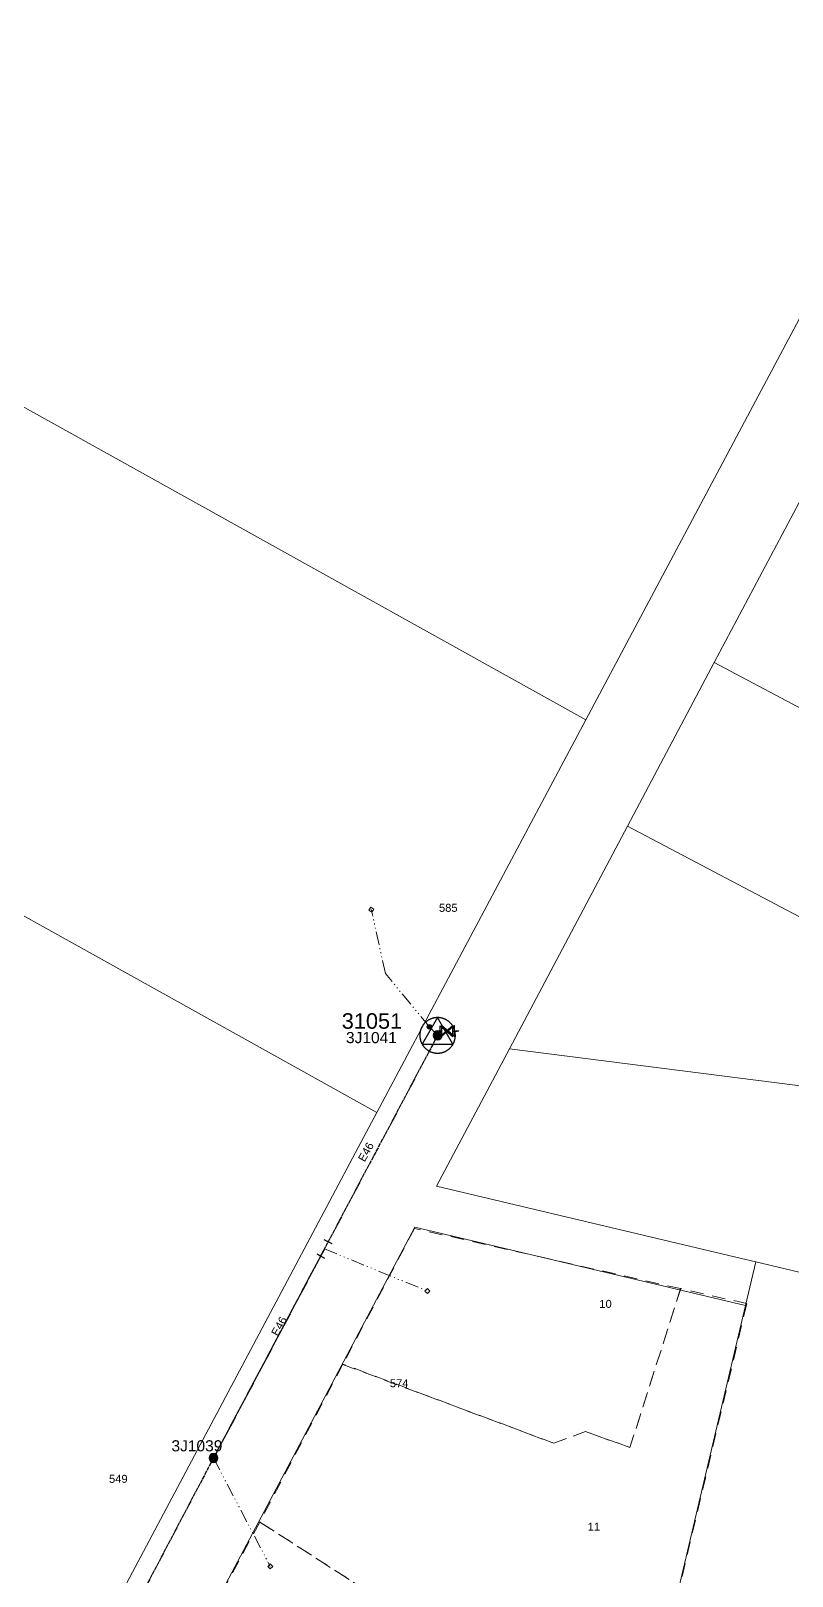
# Model space of a CAD drawing. Header units: metres. Extents: x 250871 to 255994, y 6164531 to 6169422.
# Drawn here: x 253033.1 to 253204.4, y 6166999.6 to 6167347.1 of the extents above; entities that cross this region are included whole.
import ezdxf
from ezdxf.enums import TextEntityAlignment as Align

# ---------------------------------------------------------------- set-up
doc = ezdxf.new("R2010")
doc.units = ezdxf.units.M
for name, pattern in [('Cable Exist OH', [1, 1, 0]), ('Dash', [5, 3, -2]), ('PHANTOMX2', [6.6, 3, -0.75, 0.2, -0.75, 0.2, -0.75, 0.2, -0.75])]:
    doc.linetypes.add(name, pattern=pattern)
doc.layers.get('0').update_dxf_attribs({"color": 6})
for name, color, linetype, lineweight in [('Cadastre Developer_SP_EXT', 98, 'Continuous', 15), ('Cadastre Land Parcels_SP_EXT', 118, 'Continuous', 15), ('Mains_HV_EXT', 13, 'Continuous', 25), ('Mains_LV_EXT', 163, 'Continuous', 25), ('Services_SP_EXT', 42, 'PHANTOMX2', 20)]:
    doc.layers.add(name, color=color, linetype=linetype, lineweight=lineweight)
for name, color, linetype in [('Equip_LV_EXT', 7, 'Continuous'), ('Sub_SP_TR_HV_LV_EXT', 7, 'Continuous'), ('SupportsOH_SP_TR_HV_LV_SL_EXT', 7, 'Continuous')]:
    doc.layers.add(name, color=color, linetype=linetype)
doc.styles.add('POLE_LABEL', font='arial.ttf', dxfattribs={"height": 2})
doc.styles.get("Standard").update_dxf_attribs({"font": 'arial.ttf'})

# ---------------------------------------------------------------- blocks, each defined once
blk = doc.blocks.new('SUB_POLE_EXT')
at = {"flags": 128}
for points in [[(-0.05, 4), (-0.15, 4), (-0.25, 3.99), (-0.34, 3.99), (-0.44, 3.98), (-0.54, 3.96), (-0.64, 3.95), (-0.73, 3.93), (-0.83, 3.91), (-0.92, 3.89), (-1.02, 3.87), (-1.11, 3.84), (-1.21, 3.81), (-1.3, 3.78), (-1.39, 3.75), (-1.49, 3.71), (-1.58, 3.68), (-1.67, 3.64), (-1.75, 3.59), (-1.84, 3.55), (-1.93, 3.5), (-2.01, 3.46), (-2.1, 3.41), (-2.18, 3.35), (-2.26, 3.3), (-2.34, 3.24), (-2.42, 3.18), (-2.5, 3.12), (-2.58, 3.06), (-2.65, 3), (-2.72, 2.93), (-2.79, 2.86), (-2.86, 2.79), (-2.93, 2.72), (-3, 2.65), (-3.06, 2.58), (-3.12, 2.5), (-3.18, 2.42), (-3.24, 2.34), (-3.3, 2.26), (-3.35, 2.18), (-3.41, 2.1), (-3.46, 2.01), (-3.5, 1.93), (-3.55, 1.84), (-3.59, 1.75), (-3.64, 1.67), (-3.68, 1.58), (-3.71, 1.49), (-3.75, 1.39), (-3.78, 1.3), (-3.81, 1.21), (-3.84, 1.11), (-3.87, 1.02), (-3.89, 0.92), (-3.91, 0.83), (-3.93, 0.73), (-3.95, 0.64), (-3.96, 0.54), (-3.98, 0.44), (-3.99, 0.34), (-3.99, 0.25), (-4, 0.15), (-4, 0.05), (-4, -0.05), (-4, -0.15), (-3.99, -0.25), (-3.99, -0.34), (-3.98, -0.44), (-3.96, -0.54), (-3.95, -0.64), (-3.93, -0.73), (-3.91, -0.83), (-3.89, -0.92), (-3.87, -1.02), (-3.84, -1.11), (-3.81, -1.21), (-3.78, -1.3), (-3.75, -1.39), (-3.71, -1.49), (-3.68, -1.58), (-3.64, -1.67), (-3.59, -1.75), (-3.55, -1.84), (-3.5, -1.93), (-3.46, -2.01), (-3.41, -2.1), (-3.35, -2.18), (-3.3, -2.26), (-3.24, -2.34), (-3.18, -2.42), (-3.12, -2.5), (-3.06, -2.58), (-3, -2.65), (-2.93, -2.72), (-2.86, -2.79), (-2.79, -2.86), (-2.72, -2.93), (-2.65, -3), (-2.58, -3.06), (-2.5, -3.12), (-2.42, -3.18), (-2.34, -3.24), (-2.26, -3.3), (-2.18, -3.35), (-2.1, -3.41), (-2.01, -3.46), (-1.93, -3.5), (-1.84, -3.55), (-1.75, -3.59), (-1.67, -3.64), (-1.58, -3.68), (-1.49, -3.71), (-1.39, -3.75), (-1.3, -3.78), (-1.21, -3.81), (-1.11, -3.84), (-1.02, -3.87), (-0.92, -3.89), (-0.83, -3.91), (-0.73, -3.93), (-0.64, -3.95), (-0.54, -3.96), (-0.44, -3.98), (-0.34, -3.99), (-0.25, -3.99), (-0.15, -4), (-0.05, -4), (0.05, -4), (0.15, -4), (0.25, -3.99), (0.34, -3.99), (0.44, -3.98), (0.54, -3.96), (0.64, -3.95), (0.73, -3.93), (0.83, -3.91), (0.92, -3.89), (1.02, -3.87), (1.11, -3.84), (1.21, -3.81), (1.3, -3.78), (1.39, -3.75), (1.49, -3.71), (1.58, -3.68), (1.67, -3.64), (1.75, -3.59), (1.84, -3.55), (1.93, -3.5), (2.01, -3.46), (2.1, -3.41), (2.18, -3.35), (2.26, -3.3), (2.34, -3.24), (2.42, -3.18), (2.5, -3.12), (2.58, -3.06), (2.65, -3), (2.72, -2.93), (2.79, -2.86), (2.86, -2.79), (2.93, -2.72), (3, -2.65), (3.06, -2.58), (3.12, -2.5), (3.18, -2.42), (3.24, -2.34), (3.3, -2.26), (3.35, -2.18), (3.41, -2.1), (3.46, -2.01), (3.5, -1.93), (3.55, -1.84), (3.59, -1.75), (3.64, -1.67), (3.68, -1.58), (3.71, -1.49), (3.75, -1.39), (3.78, -1.3), (3.81, -1.21), (3.84, -1.11), (3.87, -1.02), (3.89, -0.92), (3.91, -0.83), (3.93, -0.73), (3.95, -0.64), (3.96, -0.54), (3.98, -0.44), (3.99, -0.34), (3.99, -0.25), (4, -0.15), (4, -0.05), (4, 0.05), (4, 0.15), (3.99, 0.25), (3.99, 0.34), (3.98, 0.44), (3.96, 0.54), (3.95, 0.64), (3.93, 0.73), (3.91, 0.83), (3.89, 0.92), (3.87, 1.02), (3.84, 1.11), (3.81, 1.21), (3.78, 1.3), (3.75, 1.39), (3.71, 1.49), (3.68, 1.58), (3.64, 1.67), (3.59, 1.75), (3.55, 1.84), (3.5, 1.93), (3.46, 2.01), (3.41, 2.1), (3.35, 2.18), (3.3, 2.26), (3.24, 2.34), (3.18, 2.42), (3.12, 2.5), (3.06, 2.58), (3, 2.65), (2.93, 2.72), (2.86, 2.79), (2.79, 2.86), (2.72, 2.93), (2.65, 3), (2.58, 3.06), (2.5, 3.12), (2.42, 3.18), (2.34, 3.24), (2.26, 3.3), (2.18, 3.35), (2.1, 3.41), (2.01, 3.46), (1.93, 3.5), (1.84, 3.55), (1.75, 3.59), (1.67, 3.64), (1.58, 3.68), (1.49, 3.71), (1.39, 3.75), (1.3, 3.78), (1.21, 3.81), (1.11, 3.84), (1.02, 3.87), (0.92, 3.89), (0.83, 3.91), (0.73, 3.93), (0.64, 3.95), (0.54, 3.96), (0.44, 3.98), (0.34, 3.99), (0.25, 3.99), (0.15, 4), (0.05, 4)], [(0, 4), (-3.46, -2), (3.46, -2)]]:
    blk.add_lwpolyline(points, close=True, dxfattribs=at)
at = {"flags": 8}
blk.add_attdef('ASSET_NUM', text='', height=2.5, dxfattribs=at).set_placement((0, 7), align=Align.MIDDLE_CENTER)
for tag, flags, p in [('STREET_CODE', 9, (-1.38, 1.45)), ('NO_PHASES', 9, (-1.38, 1.05)), ('OPERATED_BY', 9, (-1.38, 0.65)), ('MAINTAINED_BY', 9, (-1.38, 0.45)), ('ORIENTATION', 9, (-1.38, 0.25)), ('OWNED_BY', 9, (-1.38, 0.05)), ('CONSTRUCTED_VOLTAGE', 9, (-1.13, 0.75)), ('OPERATING_VOLTAGE', 9, (-1.13, 0.35)), ('STATE', 9, (-1.38, -0.35)), ('USAGE', 9, (-1.38, -0.75)), ('LEGEND', 9, (-1.38, -0.95)), ('SUBURB', 9, (-1.38, -1.15)), ('STREETNAME', 9, (-1.38, -1.35)), ('LOCATION', 9, (-1.38, -1.55)), ('NOTES', 9, (-1.38, -1.75)), ('Z', 1, (-1.38, -1.95)), ('SECONDARY_VOLTAGE', 9, (-1.13, -0.65)), ('SUBSTATION_TYPE', 9, (-1.13, -1.05))]:
    blk.add_attdef(tag, text='', height=0.1, dxfattribs=dict(flags=flags)).set_placement(p, align=Align.MIDDLE_LEFT)
blk = doc.blocks.new('LV_OH_LINKS_DISTFUSE_EXT')
for p, q in [((0, 0), (0.96, 0)), ((3.84, 0), (4.8, 0))]:
    blk.add_line(p, q)
blk.add_lwpolyline([(3.84, -1.2), (3.84, 1.2), (0.96, -1.2), (0.96, 1.2)], close=True)
at = {"flags": 9}
for tag, p in [('ACTUAL_STATUS', (0, 0)), ('CONSTRUCTED_VOLTAGE', (0, -0.2)), ('OPERATING_VOLTAGE', (0, -0.6)), ('ORIENTATION', (0, -0.8)), ('OWNED_BY', (0, -1)), ('STATE', (0, -1.2)), ('SWITCH_TYPE', (0, -1.4)), ('NO_PHASES', (0, -0.4)), ('USAGE', (0, -1.6)), ('NOTES', (0, -1.8))]:
    blk.add_attdef(tag, text='', height=0.2, dxfattribs=at).set_placement(p, align=Align.MIDDLE_LEFT)
at = {"flags": 1}
blk.add_attdef('Z', (0, 0), '', height=0.2, dxfattribs=at)
blk = doc.blocks.new('CCP_EXT')
blk.add_wipeout([(0, 0.57), (0.57, 0), (0, -0.57), (-0.57, 0)])
blk.add_lwpolyline([(-0.57, 0), (0, 0.57), (0.57, 0), (0, -0.57), (-0.57, 0)])
at = {"flags": 1}
blk.add_attdef('Z', (0, 0), '', height=0.2, dxfattribs=at)
at = {"flags": 9}
for tag, p in [('CCP_TYPE', (0, 0)), ('CONSTRUCTED_VOLTAGE', (0, -0.2)), ('OPERATING_VOLTAGE', (0, -0.6)), ('ORIENTATION', (0, -0.8)), ('OWNED_BY', (0, -1)), ('STATE', (0, -1.8)), ('NO_PHASES', (0, -0.4)), ('USAGE', (0, -1.2)), ('LEGEND', (0, -1.4)), ('LIFE_SUPPORT', (0, -1.6)), ('NOTES', (0, -2))]:
    blk.add_attdef(tag, text='', height=0.2, dxfattribs=at).set_placement(p, align=Align.MIDDLE_LEFT)
blk = doc.blocks.new('POLE_EXT')
blk.add_hatch(color=256).paths.add_polyline_path([(-1, 0, 1), (1, 0, 1)])
blk.add_lwpolyline([(-1, 0, 1), (1, 0, 1)], format="xyb", close=True)
at = {"flags": 8}
blk.add_attdef('pNumber', text='', height=2, dxfattribs=at).set_placement((2.5, 2.5), align=Align.MIDDLE_CENTER)
at = {"style": 'POLE_LABEL', "flags": 9}
for tag, p in [('STRUCTURE_PLANT_NUMBER', (1.35, 0.03)), ('STREET_CODE', (1.35, -0.2))]:
    blk.add_attdef(tag, text='', height=0.2, dxfattribs=at).set_placement(p, align=Align.MIDDLE_LEFT)
at = {"flags": 9}
for tag, p in [('OWNED_BY', (1.35, -0.4)), ('SPECIAL_USE', (1.35, -0.8)), ('STATE', (1.35, -1)), ('cLV', (1.35, -1.4)), ('hDepth', (1.35, -1.6)), ('hDia', (1.35, -1.8)), ('cHV', (1.35, -2)), ('cLinedev', (1.35, -3.4)), ('PARENT', (1.35, -0.6)), ('USAGE', (1.35, -1.2)), ('LBRACKET', (1.35, -2.2)), ('LExisting', (1.35, -2.4)), ('LANTNUMBER', (1.35, -2.6)), ('LOther', (1.35, -2.8)), ('LRemove', (1.35, -3)), ('LEGEND', (1.35, -3.2)), ('pExisting', (1.35, -3.8)), ('pFooting', (1.35, -4.4)), ('pNew', (1.35, -4.6)), ('pRelocate', (1.35, -5)), ('pRemove', (1.35, -5.2)), ('pReplace', (1.35, -5.4)), ('pStay', (1.35, -5.6)), ('pType', (1.35, -5.8)), ('cspan', (1.35, -6)), ('STREETNAME', (1.35, -6.2)), ('SUBURB', (1.35, -6.4)), ('OPERATED_BY', (1.36, -7.01)), ('LOCATION', (1.35, -3.6)), ('PFNUMBER', (1.35, -4)), ('NEWPFNUMBER', (1.35, -4.2)), ('NOTES', (1.35, -6.6)), ('MAINTAINED_BY', (1.36, -6.81))]:
    blk.add_attdef(tag, text='', height=0.2, dxfattribs=at).set_placement(p, align=Align.MIDDLE_LEFT)
at = {"flags": 1}
blk.add_attdef('Z', (1.35, -7.33), '', height=0.2, dxfattribs=at)
blk = doc.blocks.new('End Shackle_EXT')
blk.add_wipeout([(0, 0.25), (1.81, 0.25), (1.82, -0.25), (0, -0.25)])
blk.add_line((1.81, -1), (1.81, 1))
at = {"flags": 1}
blk.add_attdef('Z', (0, 0), '', height=0.2, dxfattribs=at)
at = {"flags": 9}
for tag, p in [('CONNECTOR_TYPE', (0, 0)), ('CONSTRUCTED_VOLTAGE', (0, -0.2)), ('OPERATING_VOLTAGE', (0, -0.6)), ('ORIENTATION', (0, -0.8)), ('OWNED_BY', (0, -1)), ('STATE', (0, -1.2)), ('NO_PHASES', (0, -0.4)), ('USAGE', (0, -1.4)), ('NOTES', (0, -1.6))]:
    blk.add_attdef(tag, text='', height=0.2, dxfattribs=at).set_placement(p, align=Align.MIDDLE_LEFT)
blk = doc.blocks.new('CONNECTOR_NODE_EXT')
h = blk.add_hatch(color=256)
edge = h.paths.add_edge_path()
edge.add_arc((0, 0), 0.5, 0, 360)
blk.add_circle((0, 0), 0.5)
at = {"flags": 1}
blk.add_attdef('Z', (0, 0), '', height=0.2, dxfattribs=at)
at = {"flags": 9}
for tag, p in [('CONNECTOR_TYPE', (0, 0)), ('CONSTRUCTED_VOLTAGE', (0, -0.2)), ('OPERATING_VOLTAGE', (0, -0.6)), ('ORIENTATION', (0, -0.8)), ('SUBTYPE', (0, -1)), ('NO_PHASES', (0, -0.4)), ('USAGE', (0, -1.2)), ('NOTES', (0, -1.4))]:
    blk.add_attdef(tag, text='', height=0.2, dxfattribs=at).set_placement(p, align=Align.MIDDLE_LEFT)

msp = doc.modelspace()

# ---------------------------------------------------------------- linework, layer by layer
at = {"layer": 'Cadastre Land Parcels_SP_EXT', "linetype": 'Continuous'}
for points in [[(253282.393, 6167425.848), (253011.797, 6167580.117), (252743.626, 6167734.974), (252658.177, 6167783.295), (252585.115, 6167824.611), (252580.616, 6167827.112), (252409.249, 6167922.381), (252096.97, 6168092.791), (251438.911, 6168443.983), (251401.993, 6168472.555), (251377.362, 6168440.729), (251814.669, 6168199.942), (251823.297, 6168195.191), (251776.264, 6167846.024), (252045.326, 6167696.428), (252123.746, 6167652.825), (252934.004, 6167202.244), (252981.014, 6167290.53), (253157.934, 6167192.142), (253282.393, 6167425.848)], [(253157.934, 6167192.142), (252981.014, 6167290.53), (252934.004, 6167202.244), (253017.888, 6167155.59), (253110.919, 6167103.858), (253157.934, 6167192.142)], [(253251.76, 6167170.63), (253186.867, 6167205.058), (253167.34, 6167168.253), (253232.324, 6167133.997), (253251.76, 6167170.63)], [(253100.929, 6167085.095), (253106.118, 6167094.84), (253110.919, 6167103.858), (253017.888, 6167155.59), (252929.259, 6166989.113), (253022.828, 6166938.404), (253100.929, 6167085.095)], [(253193.872, 6167060.479), (253119.497, 6167078.081), (253057.657, 6166961.498), (253162.805, 6166936.748), (253164.58, 6166936.33), (253193.872, 6167060.479)], [(253333.159, 6167038.083), (253282.024, 6167050.097), (253207.799, 6167067.541), (253196.183, 6167070.272), (253193.872, 6167060.479), (253164.58, 6166936.33), (253159.686, 6166915.584), (253191.52, 6166908.073), (253286.334, 6166885.888), (253296.853, 6166883.426), (253333.159, 6167038.083), (253241.108, 6167022.973), (253286.384, 6167029.446), (253292.857, 6166984.17), (253282.658, 6166982.713), (253272.698, 6166981.289), (253247.58, 6166977.698), (253241.108, 6167022.973)]]:
    msp.add_lwpolyline(points, close=True, dxfattribs=at)
for points in [[(253208.51, 6167245.853), (253186.867, 6167205.058), (253251.76, 6167170.63)], [(253232.324, 6167133.997), (253167.34, 6167168.253), (253140.789, 6167118.207), (253218.07, 6167108.384)], [(253218.07, 6167108.384), (253140.789, 6167118.207), (253124.376, 6167087.268), (253193.005, 6167071.024), (253196.183, 6167070.272), (253207.799, 6167067.541)]]:
    msp.add_lwpolyline(points, dxfattribs=at)
at = {"layer": 'Mains_LV_EXT', "linetype": 'Cable Exist OH'}
for points in [[(253124.594, 6167121.211), (253122.764, 6167123.135)], [(253074.164, 6167026.153), (253043.324, 6166967.586)]]:
    msp.add_lwpolyline(points, dxfattribs=at)

# ---------------------------------------------------------------- block references
at = {"layer": 'Equip_LV_EXT'}
for name, p in [('CONNECTOR_NODE_EXT', (253122.763, 6167123.135)), ('LV_OH_LINKS_DISTFUSE_EXT', (253124.187, 6167122.125)), ('LV_OH_LINKS_DISTFUSE_EXT', (253124.594, 6167122.211))]:
    msp.add_blockref(name, p, dxfattribs=at)
at = {"layer": 'Sub_SP_TR_HV_LV_EXT'}
ref = msp.add_blockref('SUB_POLE_EXT', (253124.594, 6167121.211), dxfattribs=at)
ref.add_attrib('ASSET_NUM', '31051', dxfattribs={"layer": '0', "height": 3.5}).set_placement((253116.624, 6167124.443), align=Align.MIDDLE_RIGHT)
at = {"layer": 'SupportsOH_SP_TR_HV_LV_SL_EXT'}
ref = msp.add_blockref('POLE_EXT', (253124.594, 6167121.211), dxfattribs=at)
ref.add_attrib('ASSET_NUM', '3J1041', dxfattribs={"layer": '0', "height": 2.5, "style": 'POLE_LABEL'}).set_placement((253115.436, 6167121.961), align=Align.TOP_RIGHT)
ref = msp.add_blockref('POLE_EXT', (253074.165, 6167026.154), dxfattribs=at)
ref.add_attrib('ASSET_NUM', '3J1039', dxfattribs={"layer": '0', "height": 2.5, "style": 'POLE_LABEL'}).set_placement((253076.165, 6167026.904), align=Align.BOTTOM_RIGHT)

# ---------------------------------------------------------------- texts
at = {"layer": 'Cadastre Developer_SP_EXT'}
for s, p in [('10', (253160.982, 6167059.917)), ('11', (253158.37, 6167009.809))]:
    msp.add_text(s, height=1.8, dxfattribs=at).set_placement(p)
at = {"layer": 'Cadastre Land Parcels_SP_EXT'}
for s, p in [('585', (253124.905, 6167148.998)), ('574', (253113.85, 6167042.077)), ('549', (253050.656, 6167020.578))]:
    msp.add_text(s, height=1.8, dxfattribs=at).set_placement(p)
at = {"layer": 'Mains_LV_EXT'}
for p in [(253108.169, 6167092.61), (253088.626, 6167053.414)]:
    msp.add_text('E46', height=1.8, rotation=61.09528, dxfattribs=at).set_placement(p)

# ---------------------------------------------------------------- next in the draw order: block references
at = {"layer": 'Services_SP_EXT', "rotation": 101.5350098372341}
msp.add_blockref('CCP_EXT', (253109.681, 6167149.508), dxfattribs=at)
at = {"layer": 'Services_SP_EXT'}
for p in [(253122.287, 6167063.716), (253086.933, 6167001.794)]:
    msp.add_blockref('CCP_EXT', p, dxfattribs=at)

# ---------------------------------------------------------------- next in the draw order: linework, layer by layer
at = {"layer": 'Cadastre Developer_SP_EXT', "linetype": 'Dash'}
for points in [[(253119.392, 6167077.805), (253103.247, 6167047.192), (253150.774, 6167029.476), (253157.899, 6167032.088), (253167.873, 6167028.526), (253179.291, 6167064.245), (253119.392, 6167077.805)], [(253164.595, 6166936.298), (253194.171, 6167060.888), (253179.295, 6167064.252), (253167.873, 6167028.526), (253157.899, 6167032.088), (253150.774, 6167029.476), (253103.295, 6167047.279), (253084.577, 6167011.76), (253117.29, 6166990.767), (253104.708, 6166950.422), (253164.595, 6166936.298)], [(253057.58, 6166961.481), (253104.862, 6166950.376), (253117.29, 6166990.767), (253084.577, 6167011.76), (253057.58, 6166961.481)]]:
    msp.add_lwpolyline(points, close=True, dxfattribs=at)
at = {"layer": 'Services_SP_EXT'}
for points in [[(253122.764, 6167123.135), (253112.842, 6167135.106), (253109.681, 6167149.508)], [(253099.115, 6167073.191), (253122.287, 6167063.716)], [(253074.165, 6167026.153), (253086.933, 6167001.794)]]:
    msp.add_lwpolyline(points, dxfattribs=at)

# ---------------------------------------------------------------- next in the draw order: block references
at = {"layer": 'Mains_LV_EXT', "rotation": 62.21887173577023}
msp.add_blockref('End Shackle_EXT', (253099.115, 6167073.191), dxfattribs=at)

# ---------------------------------------------------------------- next in the draw order: block references
at = {"layer": 'Mains_LV_EXT', "rotation": 242.2071652757414}
msp.add_blockref('End Shackle_EXT', (253099.115, 6167073.191), dxfattribs=at)

# ---------------------------------------------------------------- next in the draw order: linework, layer by layer
at = {"layer": 'Mains_HV_EXT', "linetype": 'Cable Exist OH'}
msp.add_lwpolyline([(253124.594, 6167121.211), (253074.164, 6167026.153), (253043.329, 6166967.596)], dxfattribs=at)
at = {"layer": 'Mains_LV_EXT', "linetype": 'Cable Exist OH'}
for points in [[(253124.594, 6167121.211), (253099.115, 6167073.191)], [(253099.115, 6167073.191), (253074.164, 6167026.153)]]:
    msp.add_lwpolyline(points, dxfattribs=at)

doc.saveas('drawing.dxf')
